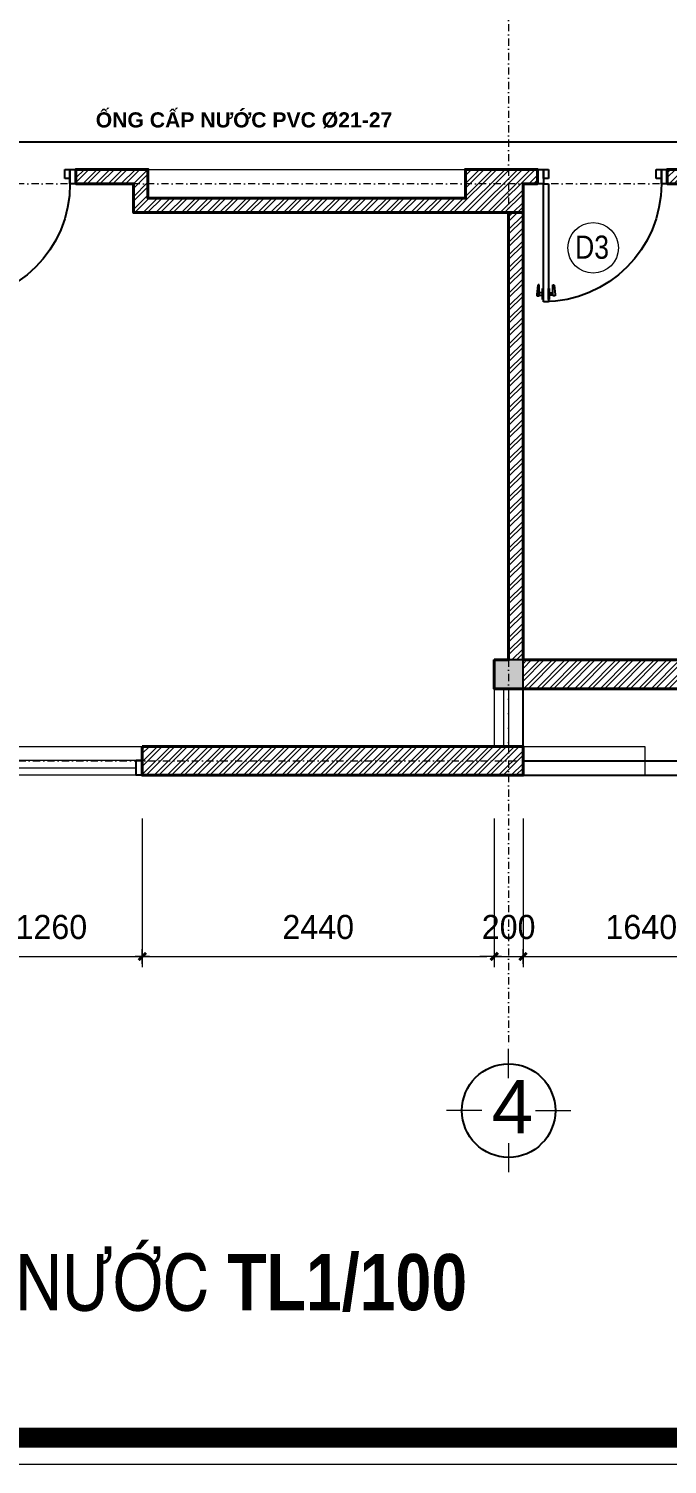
# Model space of a CAD drawing. Header units: millimetres. Extents: x 615730 to 2792744, y 139412 to 597571.
# Drawn here: x 1302587 to 1307014, y 255999 to 265949 of the extents above; entities that cross this region are included whole.
import ezdxf
from ezdxf.enums import TextEntityAlignment as Align

# ---------------------------------------------------------------- set-up
doc = ezdxf.new("R2010")
doc.units = ezdxf.units.MM
doc.header["$MEASUREMENT"] = 0
doc.header["$PDMODE"] = 34
doc.linetypes.add('DASHDOT', pattern=[1, 0.5, -0.25, 0, -0.25])
doc.linetypes.add('HIDDEN2', pattern=[0.1875, 0.125, -0.0625])
doc.layers.get('0').update_dxf_attribs({"lineweight": 5})
for name, color, linetype, lineweight in [('0.1(9)', 9, 'Continuous', 13), ('AN_0.20', 2, 'Continuous', 20), ('HATCH', 42, 'Continuous', 5), ('KT', 148, 'Continuous', 18), ('net dut', 6, 'DASHDOT', 40), ('NETNGOAITUONG', 1, 'Continuous', 40), ('NTHAY1', 61, 'Continuous', 25), ('thay', 7, 'Continuous', 15), ('TIM TRUC', 149, 'DASHDOT', 9), ('VLIEU', 250, 'Continuous', 9)]:
    doc.layers.add(name, color=color, linetype=linetype, lineweight=lineweight)
for name, color, linetype in [('AN_TEXT', 254, 'Continuous'), ('CUA', 132, 'Continuous'), ('DOORS', 1, 'Continuous'), ('H', 252, 'Continuous'), ('NET MANH', 252, 'Continuous'), ('netthay', 3, 'Continuous'), ('SWING', 7, 'Continuous'), ('TEXT', 2, 'Continuous'), ('VL', 155, 'Continuous')]:
    doc.layers.add(name, color=color, linetype=linetype)
doc.styles.add('H280', font='', dxfattribs={"height": 200})
doc.styles.add('KT OZON', font='', dxfattribs={"height": 200})
doc.styles.add('romans', font='romans.shx', dxfattribs={"height": 240})
doc.styles.get("Standard").update_dxf_attribs({"font": ''})
doc.styles.add('VNI-AVO', font='vni-roms.shx')
doc.styles.get('H280').set_extended_font_data('VNI-Avo')
doc.styles.get('KT OZON').set_extended_font_data('VNI-Helve')
doc.styles.get('Standard').set_extended_font_data('VNI-Avo')
doc.dimstyles.new('1-50b', dxfattribs={"dimtxt": 167, "dimasz": 50, "dimexe": 75, "dimexo": 150, "dimgap": 120, "dimtad": 1, "dimdec": 0, "dimzin": 12, "dimtxsty": 'VNI-AVO', "dimblk": ']', "dimcen": 0, "dimdle": 50, "dimclrd": 252, "dimclre": 252, "dimclrt": 2, "dimadec": 0, "dimazin": 0, "dimtfac": 1, "dimtdec": 0, "dimtix": 1, "dimtmove": 2, "dimatfit": 0, "dimldrblk": 'OPEN90', "dimfxl": 1, "dimlwd": -1, "dimlwe": -1, "dimarcsym": 0})
pattern_1 = [(45, (628138.94, -28937.12), (-44.194174, 44.194174), []), (45, (628138.94, -28905.87), (-44.194174, 44.194174), [])]

# ---------------------------------------------------------------- blocks, each defined once
blk = doc.blocks.new('08PDRR02')
at = {"color": 0, "linetype": 'ByBlock'}
for p, q in [((1, 0), (0, 0)), ((0, 0), (0, -1)), ((1, -1), (1, 0)), ((0, -1), (1, -1))]:
    blk.add_line(p, q, dxfattribs=at)
blk = doc.blocks.new('08PDNB02')
at = {"color": 0, "linetype": 'ByBlock'}
for p, q in [((0, -1.62), (0, 1.62)), ((0, 1.62), (0.25, 1.62)), ((0.25, -1.62), (0.25, 1.62)), ((0.25, 0.38), (1.25, 0.38)), ((1.25, -0.55), (1.25, 2.75)), ((1.25, 2.75), (1.54, 2.75)), ((1.54, 2.75), (1.69, 2.59)), ((1.69, 2.59), (1.95, -0.13)), ((0.25, -1.62), (0, -1.62)), ((1.25, -0.38), (0.25, -0.38)), ((1.95, -0.55), (1.25, -0.55)), ((1.95, -0.13), (1.95, -0.55))]:
    blk.add_line(p, q, dxfattribs=at)
blk = doc.blocks.new('*U45')
at = {"layer": 'DOORS', "color": 0, "linetype": 'Continuous', "ltscale": 200}
for p, q in [((0, 15), (0, 55)), ((900, 15), (900, 55)), ((0, -25), (0, -55)), ((900, -25), (900, -55))]:
    blk.add_line(p, q, dxfattribs=at)
at = {"layer": 'SWING', "color": 1, "linetype": 'Continuous', "ltscale": 200}
blk.add_arc((0, 55), 900, 0, 90, dxfattribs=at)
at = {"layer": 'DOORS', "color": 8, "linetype": 'Continuous', "ltscale": 200, "xscale": 25.4, "yscale": 25.4, "zscale": 25.4, "rotation": 180}
blk.add_blockref('08PDNB02', (0, 895), dxfattribs=at)
at = {"layer": 'DOORS', "color": 0, "linetype": 'Continuous', "ltscale": 200, "xscale": 900, "yscale": 39.99999999999999, "rotation": 90}
blk.add_blockref('08PDRR02', (0, 55), dxfattribs=at)
at = {"layer": 'DOORS', "color": 8, "linetype": 'Continuous', "ltscale": 200, "xscale": 25.4, "yscale": -25.4, "zscale": 25.4}
blk.add_blockref('08PDNB02', (40, 895), dxfattribs=at)
at = {"layer": 'DOORS', "color": 0, "linetype": 'Continuous', "ltscale": 200, "xscale": 45, "yscale": 110}
for p in [(-45, 55), (900, 55)]:
    blk.add_blockref('08PDRR02', p, dxfattribs=at)
at = {"layer": 'DOORS', "color": 1, "linetype": 'Continuous', "ltscale": 200, "xscale": 39.99999999999999, "yscale": 69.99999999999999}
for p in [(0, 15), (860, 15)]:
    blk.add_blockref('08PDRR02', p, dxfattribs=at)
blk = doc.blocks.new('TRUC 1')
at = {"ltscale": 50}
blk.add_circle((0, -9525), 8572, dxfattribs=at)
at = {"layer": '0.1(9)', "ltscale": 50}
for p, q in [((0, -3572), (0, 1782)), ((-4942, -9525), (-11427, -9525)), ((4942, -9525), (11427, -9525)), ((0, -15478), (0, -20832))]:
    blk.add_line(p, q, dxfattribs=at)
at = {"layer": 'TEXT', "ltscale": 50, "style": 'H280'}
blk.add_attdef('1', text='', height=10478, dxfattribs=at).set_placement((-214, -4892), align=Align.CENTER)
blk = doc.blocks.new(']')
for p, q in [((1, 0), (-1, 0)), ((0, 1), (0, -1))]:
    blk.add_line(p, q)
at = {"color": 9, "const_width": 0.4}
blk.add_lwpolyline([(-0.51, -0.51), (0.51, 0.51)], dxfattribs=at)
blk = doc.blocks.new('*D2611')
at = {"layer": 'DEFPOINTS', "color": 0, "ltscale": 10, "transparency": 16777216}
for p in [(1305814, 260624.4), (1306014, 260624.4), (1306014, 259518.7)]:
    blk.add_point(p, dxfattribs=at)
at = {"layer": 'KT', "color": 252, "ltscale": 10, "transparency": 16777216}
for p, q in [((1305814, 260474.4), (1305814, 259443.7)), ((1306014, 260474.4), (1306014, 259443.7)), ((1305764, 259518.7), (1305714, 259518.7)), ((1305814, 259518.7), (1306014, 259518.7)), ((1306064, 259518.7), (1306114, 259518.7))]:
    blk.add_line(p, q, dxfattribs=at)
at = {"layer": 'KT', "color": 252, "ltscale": 10, "transparency": 16777216, "xscale": 50, "yscale": 50, "zscale": 50}
blk.add_blockref(']', (1305814, 259518.7), dxfattribs=at)
at = {"layer": 'KT', "color": 252, "ltscale": 10, "transparency": 16777216, "xscale": 50, "yscale": 50, "zscale": 50, "rotation": 180}
blk.add_blockref(']', (1306014, 259518.7), dxfattribs=at)
at = {"layer": 'KT', "color": 2, "ltscale": 10, "transparency": 16777216, "insert": (1305914, 259722.2), "char_height": 167, "attachment_point": 5, "style": 'VNI-AVO'}
blk.add_mtext('200', dxfattribs=at)
blk = doc.blocks.new('_Open90')
at = {"color": 0, "linetype": 'ByBlock', "lineweight": -2}
for p, q in [((0, 0), (-1, 0)), ((-0.5, 0.5), (0, 0)), ((0, 0), (-0.5, -0.5))]:
    blk.add_line(p, q, dxfattribs=at)
blk = doc.blocks.new('*D2618')
at = {"layer": 'DEFPOINTS', "color": 0, "ltscale": 10, "transparency": 16777216}
for p in [(1302114, 260624.4), (1303374, 260624.4), (1303374, 259518.7)]:
    blk.add_point(p, dxfattribs=at)
at = {"layer": 'VLIEU', "color": 252, "ltscale": 10, "transparency": 16777216}
for p, q in [((1302114, 260474.4), (1302114, 259443.7)), ((1303374, 260474.4), (1303374, 259443.7)), ((1302164, 259518.7), (1303324, 259518.7))]:
    blk.add_line(p, q, dxfattribs=at)
at = {"layer": 'VLIEU', "color": 252, "ltscale": 10, "transparency": 16777216, "xscale": 50, "yscale": 50, "zscale": 50, "rotation": 180}
blk.add_blockref(']', (1302114, 259518.7), dxfattribs=at)
at = {"layer": 'VLIEU', "color": 252, "ltscale": 10, "transparency": 16777216, "xscale": 50, "yscale": 50, "zscale": 50}
blk.add_blockref(']', (1303374, 259518.7), dxfattribs=at)
at = {"layer": 'VLIEU', "color": 2, "ltscale": 10, "transparency": 16777216, "insert": (1302744, 259722.2), "char_height": 167, "attachment_point": 5, "style": 'VNI-AVO'}
blk.add_mtext('1260', dxfattribs=at)
blk = doc.blocks.new('*D2619')
at = {"layer": 'DEFPOINTS', "color": 0, "ltscale": 10, "transparency": 16777216}
for p in [(1303374, 260624.4), (1305814, 260624.4), (1305814, 259518.7)]:
    blk.add_point(p, dxfattribs=at)
at = {"layer": 'VLIEU', "color": 252, "ltscale": 10, "transparency": 16777216}
for p, q in [((1303374, 260474.4), (1303374, 259443.7)), ((1305814, 260474.4), (1305814, 259443.7)), ((1303424, 259518.7), (1305764, 259518.7))]:
    blk.add_line(p, q, dxfattribs=at)
at = {"layer": 'VLIEU', "color": 252, "ltscale": 10, "transparency": 16777216, "xscale": 50, "yscale": 50, "zscale": 50, "rotation": 180}
blk.add_blockref(']', (1303374, 259518.7), dxfattribs=at)
at = {"layer": 'VLIEU', "color": 252, "ltscale": 10, "transparency": 16777216, "xscale": 50, "yscale": 50, "zscale": 50}
blk.add_blockref(']', (1305814, 259518.7), dxfattribs=at)
at = {"layer": 'VLIEU', "color": 2, "ltscale": 10, "transparency": 16777216, "insert": (1304594, 259722.2), "char_height": 167, "attachment_point": 5, "style": 'VNI-AVO'}
blk.add_mtext('2440', dxfattribs=at)
blk = doc.blocks.new('*D2620')
at = {"layer": 'DEFPOINTS', "color": 0, "ltscale": 10, "transparency": 16777216}
for p in [(1306014, 260624.4), (1307653.8, 260624.4), (1307653.8, 259518.7)]:
    blk.add_point(p, dxfattribs=at)
at = {"layer": 'VLIEU', "color": 252, "ltscale": 10, "transparency": 16777216}
for p, q in [((1306014, 260474.4), (1306014, 259443.7)), ((1307653.8, 260474.4), (1307653.8, 259443.7)), ((1306064, 259518.7), (1307603.8, 259518.7))]:
    blk.add_line(p, q, dxfattribs=at)
at = {"layer": 'VLIEU', "color": 252, "ltscale": 10, "transparency": 16777216, "xscale": 50, "yscale": 50, "zscale": 50, "rotation": 180}
blk.add_blockref(']', (1306014, 259518.7), dxfattribs=at)
at = {"layer": 'VLIEU', "color": 252, "ltscale": 10, "transparency": 16777216, "xscale": 50, "yscale": 50, "zscale": 50}
blk.add_blockref(']', (1307653.8, 259518.7), dxfattribs=at)
at = {"layer": 'VLIEU', "color": 2, "ltscale": 10, "transparency": 16777216, "insert": (1306833.9, 259722.2), "char_height": 167, "attachment_point": 5, "style": 'VNI-AVO'}
blk.add_mtext('1640', dxfattribs=at)

msp = doc.modelspace()

# ---------------------------------------------------------------- hatches: boundary and pattern name
at = {"layer": 'VLIEU', "ltscale": 10}
h = msp.add_hatch(dxfattribs=at)
h.set_pattern_fill('STEEL', color=256, scale=500, style=0)
h.set_pattern_definition(pattern_1)
h.paths.add_polyline_path([(1306014, 264874.5), (1306114, 264874.5), (1306114, 264974.5), (1305614, 264974.5), (1305614, 264774.4), (1303413.5, 264774.4), (1303413.5, 264974.5), (1302914, 264974.5), (1302914, 264874.5), (1303313.5, 264874.5), (1303313.5, 264674.4), (1306014, 264674.4)])
h = msp.add_hatch(dxfattribs=at)
h.set_pattern_fill('STEEL', color=256, scale=500, style=0)
h.set_pattern_definition(pattern_1)
h.paths.add_polyline_path([(1309313.8, 264974.5), (1307014, 264974.5), (1307014, 264874.5), (1309313.8, 264874.5)])
h.paths.add_polyline_path([(1309513.8, 264674.5), (1310713.4, 264674.5), (1310713.4, 264974.5), (1310613.4, 264974.5), (1310613.4, 264774.5), (1309513.8, 264774.5), (1309513.8, 264774.5), (1309313.8, 264774.5), (1309313.8, 261574.5), (1308913.8, 261574.4), (1308913.8, 261374.4), (1310638.8, 261374.5), (1310638.8, 261574.5), (1309713.8, 261574.5), (1309513.8, 261574.5), (1309513.8, 263574.5), (1309816.5, 263574.5, -0.84099), (1309865.8, 263574.5), (1309966.5, 263574.5, -0.84099), (1310015.8, 263574.5), (1310116.5, 263574.5, -0.84099), (1310165.8, 263574.5), (1310633.8, 263574.5), (1310633.8, 263674.5), (1309513.8, 263674.5), (1309513.8, 263849.7), (1309513.8, 263849.7), (1309513.8, 264425.7), (1309513.8, 264425.7)])
h = msp.add_hatch(dxfattribs=at)
h.set_pattern_fill('STEEL', color=256, scale=500, style=0)
h.set_pattern_definition(pattern_1)
h.paths.add_polyline_path([(1306014, 263124.5), (1306014, 264674.4), (1305914, 264674.4), (1305914, 263232.8), (1305914, 263232.8), (1305914, 261574.5), (1306014, 261574.5), (1306014, 263124.5)])
h = msp.add_hatch(dxfattribs=at)
h.set_pattern_fill('STEEL', color=256, scale=500, style=0)
h.set_pattern_definition([(45, (628138.94, -27892.29), (-44.194174, 44.194174), []), (45, (628138.94, -27861.04), (-44.194174, 44.194174), [])])
h.paths.add_polyline_path([(1307653.8, 261574.5), (1306014, 261574.5), (1306014, 261374.5), (1307653.8, 261374.5)])
h = msp.add_hatch(dxfattribs=at)
h.set_pattern_fill('STEEL', color=256, scale=500, style=0)
h.set_pattern_definition(pattern_1)
h.paths.add_polyline_path([(1306014, 260974.4), (1303374, 260974.5), (1303374, 260774.4), (1306014, 260774.4), (1306014, 260874.4), (1306014, 260874.4)])

# ---------------------------------------------------------------- linework, layer by layer
at = {"layer": 'AN_0.20', "color": 3}
msp.add_circle((1306500.1, 264430.3), 175, dxfattribs=at)
at = {"layer": 'CUA'}
msp.add_lwpolyline([(1303331.8, 260880.1), (1303374, 260880.1), (1303374, 260774.5), (1303331.8, 260774.5), (1303331.8, 260880.1)], dxfattribs=at)
at = {"layer": 'H', "const_width": 138.2}
msp.add_lwpolyline([(1288499.3, 256183.5), (1315502.2, 256183.5), (1315502.2, 275168.5), (1288499.3, 275168.5)], close=True, dxfattribs=at)
at = {"layer": 'HATCH'}
msp.add_line((1303413.5, 264974.5), (1305614, 264974.5), dxfattribs=at)
at = {"layer": 'net dut', "linetype": 'HIDDEN2', "ltscale": 400, "const_width": 12.1, "elevation": 126.9}
msp.add_lwpolyline([(1301345.9, 265164.1), (1309164, 265164.1), (1309164, 261611), (1311017.6, 261611), (1311017.6, 261735.6)], dxfattribs=at)
at = {"layer": 'NET MANH'}
msp.add_lwpolyline([(1305814, 261374.5), (1306014, 261374.5), (1306014, 261574.5), (1305814, 261574.5)], close=True, dxfattribs=at)
msp.add_solid([(1305814, 261574.5), (1306014, 261574.5), (1305814, 261374.5), (1306014, 261374.5)], dxfattribs=at)
at = {"layer": 'NETNGOAITUONG'}
msp.add_line((1305814, 261374.5), (1305814, 261574.5), dxfattribs=at)
msp.add_lwpolyline([(1306014, 264674.4), (1306014, 264874.5), (1306114, 264874.5), (1306114, 264974.5), (1305614, 264974.5), (1305614, 264774.4), (1303413.5, 264774.4), (1303413.5, 264974.5), (1302914, 264974.5), (1302914, 264874.5), (1303313.5, 264874.5), (1303313.5, 264674.4), (1306014, 264674.4)], close=True, dxfattribs=at)
for points in [[(1309513.8, 264974.5), (1307014, 264974.5), (1307014, 264874.5), (1309313.8, 264874.5)], [(1305814, 261574.5), (1305814, 261374.5), (1305814, 261374.5), (1307653.8, 261374.5), (1307653.8, 261574.5), (1306014, 261574.5), (1306014, 263124.5), (1306014, 263124.5), (1306014, 264674.4)], [(1305814, 261574.5), (1305914, 261574.5), (1305914, 263232.8), (1305914, 263232.8), (1305914, 264674.4)], [(1305914, 261374.5), (1305914, 261374.5)], [(1306014, 260974.4), (1303374, 260974.5)], [(1303374, 260974.5), (1303374, 260774.4), (1306014, 260774.4), (1306014, 260874.4), (1306014, 260874.4), (1306014, 260974.4), (1303374, 260974.5)]]:
    msp.add_lwpolyline(points, dxfattribs=at)
at = {"layer": 'thay', "linetype": 'Continuous'}
msp.add_lwpolyline([(1288315, 255999.2), (1315686.5, 255999.2), (1315686.5, 275352.8), (1288315, 275352.8)], close=True, dxfattribs=at)
at = {"layer": 'TIM TRUC', "ltscale": 100}
for p, q in [((1305914, 273389), (1305914, 258877.7)), ((1314668.1, 264874.5), (1301914, 264874.5)), ((1300314, 260874.5), (1306014, 260874.4))]:
    msp.add_line(p, q, dxfattribs=at)
at = {"layer": 'VL', "ltscale": 10}
for p, q in [((1306014, 260974.4), (1306014, 261374.5)), ((1306014, 260874.4), (1313904.8, 260874.5)), ((1306014, 260774.4), (1313900.4, 260774.5))]:
    msp.add_line(p, q, dxfattribs=at)
at = {"layer": 'VLIEU', "ltscale": 10}
for p, q in [((1305814, 261374.5), (1305814, 260974.4)), ((1305878.2, 261374.5), (1305878.2, 260974.4)), ((1305914, 261374.5, 280), (1305914, 260974.4)), ((1302114, 260974.5), (1303374, 260974.5)), ((1302156.3, 260827.3), (1303331.8, 260827.3))]:
    msp.add_line(p, q, dxfattribs=at)
for points in [[(1306014, 260974.4), (1306857.3, 260974.4), (1306857.3, 260774.4), (1306014, 260774.4)], [(1302156.3, 260880.1), (1303331.8, 260880.1), (1303331.8, 260774.5), (1302156.3, 260774.5)]]:
    msp.add_lwpolyline(points, close=True, dxfattribs=at)

# ---------------------------------------------------------------- block references
at = {"layer": 'netthay', "lineweight": -2, "ltscale": 10}
ref = msp.add_blockref('TRUC 1', (1305914, 258090.6, -13.1), dxfattribs=dict(at, xscale=0.03778148023411632, yscale=0.03778148023411632, zscale=0.03778148023411632, rotation=180))
ref.add_attrib('1', '4', dxfattribs={"layer": 'TEXT', "color": 3, "ltscale": 50, "height": 370.2, "style": 'KT OZON'}).set_placement((1305940.7, 258293.6, -13.1), align=Align.CENTER)
at = {"layer": 'NTHAY1', "xscale": -0.9090857494156808, "yscale": 0.9090857494156808, "zscale": 0.9090857494239059, "rotation": 180}
for p in [(1302054.9, 264924.5), (1306154.9, 264924.5)]:
    msp.add_blockref('*U45', p, dxfattribs=at)

# ---------------------------------------------------------------- texts
for s, insert, char_height, width, attachment_point in [('{\\fArial|b1|i0|c0|p34;\\H1.353x;ỐNG CẤP NƯỚC PVC %%C21-27}', (1303051.5, 265369.8, 126.9), 77.616, 8881.452, 1), ('{\\fVNI-Helve-Condense|b1|i0|c0|p2;MAËT BAÈNG CAÁP NÖÔÙC TL1/100}', (1299006.2, 256969), 390, 26392.6, 7)]:
    msp.add_mtext(s, dxfattribs=dict(insert=insert, char_height=char_height, width=width, attachment_point=attachment_point))
at = {"layer": 'AN_TEXT', "ltscale": 2, "insert": (1306492.3, 264515.6), "char_height": 160.8, "width": 121.15, "attachment_point": 2, "style": 'romans'}
msp.add_mtext('{\\fVNI-Helve-Condense|b0|i0|c0|p2;D3}', dxfattribs=at)

# ---------------------------------------------------------------- dimensions: what is measured, and where the dimension line sits
at = {"layer": 'KT', "ltscale": 10}
dim = msp.add_linear_dim(base=(1306014, 259518.7), p1=(1305814, 260624.4), p2=(1306014, 260624.4), dimstyle='1-50b', dxfattribs=at)
dim.commit()
dim.dimension.update_dxf_attribs({"geometry": '*D2611', "text_midpoint": (1305914, 259722.2)})
at = {"layer": 'VLIEU', "ltscale": 10}
for base, p1, p2, picture, middle in [((1303374, 259518.7), (1302114, 260624.4), (1303374, 260624.4), '*D2618', (1302744, 259722.2)), ((1305814, 259518.7), (1303374, 260624.4), (1305814, 260624.4), '*D2619', (1304594, 259722.2)), ((1307653.8, 259518.7), (1306014, 260624.4), (1307653.8, 260624.4), '*D2620', (1306833.9, 259722.2))]:
    dim = msp.add_linear_dim(base=base, p1=p1, p2=p2, dimstyle='1-50b', override={"dimfxl": 2}, dxfattribs=at)
    dim.commit()
    dim.dimension.update_dxf_attribs({"geometry": picture, "text_midpoint": middle})

doc.saveas('drawing.dxf')
